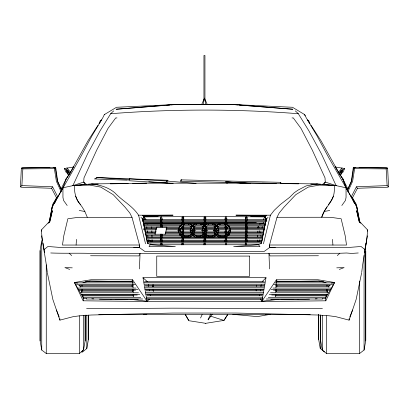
<?xml version="1.0" encoding="UTF-8"?>
<svg xmlns="http://www.w3.org/2000/svg" width="409" height="409" viewBox="0 0 409 409"><rect width="100%" height="100%" fill="white"/><g stroke="black" fill="none" stroke-linecap="round" stroke-linejoin="round"><path stroke-width="0.61" d="M160.282 241.719L160.292 239.199M160.297 237.312L160.308 234.792M160.343 224.076L160.348 222.189M160.354 219.669L160.364 217.777M160.676 244.822L160.686 242.926M160.686 241.658L160.711 234.066M160.732 227.107L160.763 216.98L161.78 216.98L161.749 227.107M161.693 244.822L161.698 242.926M161.703 241.663L161.729 234.066M162.082 244.873L162.087 242.982M162.092 241.724L162.097 239.204M162.102 237.941L162.117 234.163M162.138 227.23L162.143 225.339M162.148 224.081L162.153 222.818M162.163 219.669L162.168 218.411M181.867 244.873L181.872 242.982M181.877 241.719L181.887 239.199M181.893 237.312L181.898 236.049M181.908 232.271L181.913 231.008M181.923 227.859L181.928 226.596M181.933 224.076L181.944 222.189M181.949 220.298L181.959 217.148M182.271 244.822L182.276 242.926M182.281 241.658L182.302 235.962M182.302 234.7L182.332 225.84M182.332 224.572L182.358 216.98L183.764 217.148L183.753 220.298M183.288 244.822L183.293 242.926M183.298 241.663L183.314 236.596M183.319 235.333L183.375 216.98M183.687 241.724L183.692 239.204M183.713 232.9L183.723 229.751M183.728 228.493L183.738 225.972M183.743 224.081L183.748 222.189M203.933 244.873L203.943 242.982M203.948 241.719L203.953 239.199M203.958 237.941L203.968 235.42M204.004 224.076L204.009 222.189M204.014 220.298L204.025 217.148M204.342 244.822L204.347 242.926M204.352 241.658L204.367 235.333M204.372 234.066L204.393 227.736M204.398 225.84L204.428 216.98L205.441 216.98L205.41 227.107M205.354 244.822L205.359 242.926M205.364 241.663L205.39 234.066M205.395 231.535L205.405 229.638M205.753 241.724L205.763 239.204M205.768 237.312L205.773 236.054M205.799 227.859L205.804 226.601M205.814 224.081L205.819 222.189M205.824 220.298L205.834 217.148M224.981 241.719L224.986 239.832M225.011 232.271L225.016 231.008M225.027 227.859L225.032 226.596M225.037 224.076L225.042 222.818M225.052 219.669L225.057 217.777M225.374 244.822L225.379 242.926M225.385 241.658L225.461 216.98L226.474 216.98L226.453 224.577M226.387 244.822L226.397 242.926M226.397 241.663L226.417 235.967M226.422 234.7L226.448 225.84M226.785 241.724L226.796 239.832M226.801 237.312L226.806 236.054M226.816 232.271L226.821 231.013M226.831 227.859L226.837 226.601M226.847 224.081L226.852 222.818M226.862 219.669L226.862 218.411M245.252 244.873L245.257 242.982M245.262 241.719L245.272 239.199M245.277 237.941L245.288 234.792M245.293 232.271L245.298 231.008M245.308 227.859L245.313 226.596M245.323 224.076L245.328 222.189M245.334 220.298L245.344 217.148M245.656 244.822L245.666 242.926M245.666 241.658L245.743 216.98L247.154 217.148L247.143 220.298M246.673 244.822L246.678 242.926M246.683 241.663L246.76 216.98M247.072 241.724L247.077 239.204M247.087 237.312L247.092 234.792M247.102 232.9L247.113 229.751M247.113 228.493L247.123 225.972M247.128 224.081L247.133 222.189M326.832 291.397L326.883 289.495M326.965 286.331L327.001 285.068M256.167 290.86L256.203 289.587M256.295 286.412L256.331 285.139M257.588 241.279L257.629 240.006M257.716 236.831L257.757 235.558M257.844 232.378L257.885 231.111M257.972 227.931L258.013 226.658M139.438 268.912L140.057 253.37L138.942 255.916L90.553 255.753M20.45 186.836L21.866 185.599L52.572 186.785L51.56 188.278L21.309 187.22L20.45 186.836L21.355 168.155L22.469 167.705L49.944 167.506M359.117 221.652L356.602 210.63L359.117 221.024L367.619 229.935C366.699 244.122 363.269 258.007 361.745 272.159M275.446 296.607L275.554 294.741M275.697 292.246L275.84 289.756M275.947 287.885L276.407 279.792L317.951 279.751L334.557 282.512L325.815 300.799C244.935 301.837 164.065 301.837 83.185 300.799L74.443 282.512L91.049 279.751L132.593 279.792L147.061 301.239L149.438 299.286M21.866 185.599L22.848 168.897L21.355 168.155L55.189 167.347L55.696 167.465L57.664 181.248L61.682 190.149M364.9 249.582L361.07 246.489L346.52 247.634L269.526 247.588L264.112 251.489A451.909 8.63 0 0 1 144.888 251.489L139.474 247.588L139.474 245.006L131.995 217.297L78.293 217.322L67.858 218.774L63.819 235.707L62.48 245.047L76.069 245.052L76.524 239.377M280.41 183.252L280.779 182.327L280.927 183.713M275.712 296.004L275.855 294.766M276.223 291.668L276.443 289.807M276.811 286.709L276.954 285.472M367.471 231.182L367.619 229.935M388.55 186.836L387.134 185.599L356.428 186.785L357.44 188.278L387.691 187.22L388.55 186.836L387.645 168.155L353.811 167.347L353.304 167.465L351.336 181.248L347.318 190.149M51.503 211.908L52.219 206.949L80.287 157.623L91.979 135.824L102.695 117.95L104.336 114.607L116.504 107.281L177.486 104.418L231.514 104.418L292.496 107.281L304.664 114.607L306.305 117.95L317.021 135.824L328.713 157.623L356.781 206.53L359.879 222.501M83.185 300.799L83.554 298.309L82.352 294.183M259.567 295.779L259.751 294.552M260.298 290.876L260.482 289.649M260.937 286.581L261.208 284.741M367.405 235.788L365.104 249.454M347.267 190.594L351.638 181.207L353.811 167.347L354.629 168.626L352.63 181.218L347.819 191.847M180.737 181.253L181.233 179.863L180.737 181.253L229.27 182.455M148.135 239.935L147.577 243.197L150.538 244.74L175.369 246.55L149.04 246.607L150.916 243.738M364.378 252.634L366.019 243.13M130.563 299.7L133.733 299.72L147.061 301.239L142.986 277.731A475.999 20.813 0 0 1 266.014 277.731L261.939 301.239L275.267 299.72L278.437 299.7M320.584 315.078L320.584 340.36L322.312 350.027L326.5 353.519L359.557 353.519L364.071 350.027L365.779 340.36L365.779 250.957M41.749 350.027L41.749 240.564L40.041 250.957L40.041 340.36L41.749 350.027L46.263 353.519L79.32 353.519L83.508 350.027L85.236 340.36L85.236 315.078M81.36 351.944L82.633 351.944L86.82 348.453L88.548 338.785L88.548 315.375M188.743 224.715L189.173 223.472L192.89 225.834M259.904 239.679L259.679 240.921L257.931 241.591M262.072 227.885L262.297 226.647M49.121 222.501L52.219 206.53L62.945 187.772L66.227 178.728L68.492 175.64M150.538 244.74L258.462 244.74L259.96 246.607L233.631 246.55L258.462 244.74L261.423 243.197L266.106 219.117L268.033 217.44M49.157 222.44L52.219 206.934L52.894 205.896M261.423 243.197L266.208 219.04L265.068 216.744L250.676 216.566M269.526 247.588L269.526 245.006L277.005 217.297L321.719 217.261C323.923 208.237 332.737 202.593 334.041 193.324C334.388 190.737 334.562 188.135 334.358 185.533L317.374 183.938L262.297 183.181L146.703 183.181L91.626 183.938L72.879 185.63L62.945 187.772L62.511 188.953M361.643 272.772L356.147 299.449L349.102 320.14L335.84 316.678L329.337 315.809L317.732 315.012L236.141 313.043L172.859 313.043L91.268 315.012L79.663 315.809L73.16 316.678L59.898 320.14L52.853 299.449L47.357 272.772M192.89 235.236L189.173 237.588L183.922 237.588L184.633 236.044L188.656 236.044L191.443 234.275M204.96 235.236L201.243 237.588L195.993 237.588L196.622 236.044L200.645 236.044L203.431 234.275M216.78 235.236L213.063 237.588L207.818 237.588L208.462 236.044L212.486 236.044L215.277 234.275M212.598 224.715L213.063 223.472L216.78 225.834M215.906 225.834L219.623 223.472L224.873 223.472L229.117 226.172L230.742 230.533L229.117 234.899L224.873 237.588L219.623 237.588L220.216 236.044L224.239 236.044L227.031 234.275M49.883 221.652L52.398 210.63L49.883 221.024L41.381 229.935C42.301 244.122 45.731 258.007 47.255 272.159M203.089 104.315L204.495 98.134L207.138 104.249M200.763 224.715L201.243 223.472L204.96 225.834M263.457 243.784L270.426 215.19L274.214 210.323L280.318 204.541L289.603 197.348L294.229 192.757L298.018 190.124L306.152 185.901L317.374 183.938M224.367 224.715L224.873 223.472M54.448 203.549L54.959 201.78M326.648 294.183L325.446 298.309L325.815 300.799M327.164 292.415L327.849 290.058M328.708 287.108L329.225 285.339M128.825 180.727L129.694 178.82M55.614 201.3L56.805 197.869M99.76 122.01L100.19 120.819L101.192 120.164M178.861 232.716L178.053 230.533L179.674 226.172L183.922 223.472L189.173 223.472M180.962 232.864L180.134 230.635L181.376 227.292L183.237 226.111M191.54 234.352L190.124 230.533L191.744 226.172L192.383 226.151L196.238 223.703L195.993 223.472L192.276 225.834M192.746 232.307L192.123 230.635L192.537 229.521M192.532 232.307L193.15 230.635L194.249 230.109L195.042 230.533L193.825 233.81M203.57 234.899L201.949 230.533L203.57 226.172L204.209 226.151L208.058 223.703L224.628 223.703L228.478 226.151L229.117 226.172M204.209 226.151L202.736 230.109L204.209 234.071L208.058 236.484L212.823 236.484L216.673 234.071L218.145 230.109L216.673 226.151L212.823 223.703M204.797 232.864L203.968 230.635L204.797 228.406M204.311 232.864L204.935 231.192M205.691 234.352L207.112 230.533L205.487 226.172L204.853 226.151L200.998 223.703M215.374 234.899L213.754 230.533L215.374 226.172L216.013 226.151L219.863 223.703L219.623 223.472M216.55 232.864L215.722 230.635L216.55 228.406M216.156 232.864L216.985 230.635L216.156 228.406M217.312 234.899L218.938 230.533L217.312 226.172L216.673 226.151L216.049 226.908M227.91 232.864L228.738 230.635L229.95 230.109L230.742 230.533M335.421 167L344.69 168.554L342.798 169.781L340.789 174.684L339.925 175.313M54.857 202.736L55.512 201.054M349.797 316.985L352.589 309.986M100.45 121.928L101.309 119.852M339.368 174.577L341.321 170.098L342.798 169.781L340.789 174.684L341.321 170.098L339.122 173.564M201.795 104.249L204.495 98.134L205.845 104.315M208.043 319.772L210.666 314.035M200.563 318.003L202.138 314.577M86.125 184.285L72.879 185.63L87.608 153.835L100.047 130.89L110.675 113.728L113.666 110.9M333.432 196.141L331.561 200.042L328.34 204.791M344.69 168.554L342.793 172.475L341.264 173.421M322.875 184.285L324.148 184.311L325.252 182.066L325.037 177.905L312.318 150.149L300.952 128.334L293.304 117.935L292.026 117.935M56.028 199.147L56.59 198.012M61.125 188.938L66.227 178.728L66.105 179.091L73.855 166.739M140.967 217.44L142.894 219.117L147.577 243.197L142.557 218.994L143.697 216.739L158.206 216.566M277.005 217.297L279.209 212.977L283.938 207.21L295.825 194.638L308.263 187.087L319.332 185.103L336.121 185.63L346.055 187.772L356.781 206.934L359.843 222.445M351.091 197.194L356.428 186.785M142.894 219.117L144.029 216.913A1162.404 202.859 0 0 1 264.971 216.913L266.474 215.456L235.932 215.165L270.426 215.19M352.077 198.534L357.44 188.278M53.947 202.711L56.728 197.685M69.269 174.398L87.971 140.778L97.94 125.358M326.914 206.903L324.317 211.479L321.719 217.261L330.707 217.322L341.142 218.774L345.181 235.707L346.52 245.047L269.526 245.006L269.557 247.409L275.272 247.379M70.343 173.114L70.982 172.051M56.687 197.813L52.618 204.551L53.334 203.83M210.328 316.075L223.881 320.39L227.695 314.577L224.076 320.39L205.615 323.335M61.181 191.847L56.37 181.218L54.371 168.626L55.189 167.347L57.362 181.207L61.733 190.594M98.973 123.758L100 122.163M263.345 219.403L265.068 216.744M341.832 205.492L345.462 200.41L346.055 197.363L346.055 187.772L342.773 178.728L340.508 175.64M208.155 319.833L212.24 314.209M262.864 223.544L263.611 222.542M265.467 220.042L266.208 219.04M183.922 237.588L179.674 234.899L180.313 234.071L181.376 233.979M48.165 223.309L49.734 221.295M338.223 172.608L342.062 167.859M204.214 226.908L204.853 226.151L206.32 230.109L204.853 234.071L200.998 236.484L196.238 236.484L192.383 234.071L190.911 230.109L192.383 226.151L193.038 226.908M227.91 228.406L227.496 227.292L228.478 226.151L229.95 230.109L228.478 234.071L224.628 236.484L219.863 236.484L216.013 234.071L214.541 230.109L216.013 226.151L216.647 226.908M262.46 281.382L266.014 277.731M337.328 255.584L339.828 253.263L346.556 253.002L351.653 253.432L358.264 252.972M322.931 184.07L325.252 182.066L336.121 185.63L321.392 153.835L308.953 130.967L298.325 113.728L295.334 110.9M44.1 249.582L47.93 246.489L62.48 247.634L139.474 247.588M166.499 181.32L167.966 180.277L97.066 177.552L94.438 178.943L127.403 180.205M193.365 227.292L195.226 226.111M204.101 225.834L207.818 223.472L213.063 223.472M205.676 226.995L207.066 226.111M217.43 226.995L218.82 226.111M166.345 181.11L167.966 180.277M178.053 230.533L178.84 230.109L180.313 226.151L184.162 223.703L188.927 223.703L192.782 226.151L194.249 230.109L192.782 234.071L188.927 236.484L184.162 236.484L180.313 234.071L178.84 230.109L180.134 230.635M190.124 230.533L190.911 230.109L192.123 230.635M201.949 230.533L202.736 230.109L203.968 230.635M213.754 230.533L214.541 230.109L215.722 230.635M96.279 178.109L97.327 177.552L97.066 177.552L129.356 179.495M354.629 168.626L386.152 168.897L387.645 168.155L386.531 167.705L359.056 167.506M216.985 230.635L218.145 230.109L218.938 230.533M205.139 230.635L206.32 230.109L207.112 230.533M339.332 269.424L344.127 267.573L336.735 267.844M72.879 185.63L83.748 182.066L86.069 184.07M143.922 314.24L145.154 314.557L146.299 314.245M69.075 175.313L68.211 174.684L67.736 173.421L66.207 172.475L64.31 168.554L73.579 167M265.584 314.27L266.811 314.557L268.038 314.24M266.811 314.557L268.503 314.24M82.894 282.696L90.159 280.952L131.601 281.755L132.593 279.792L133.053 287.885M145.154 314.557L146.846 314.27M304.184 114.719L304.664 114.607L305.16 115.916M331.546 283.171L334.557 282.512L325.446 298.309L322.256 298.483M324.148 211.479L329.751 210.482M270.288 314.332L257.297 316.622L232.757 314.327M259.311 223.958L263.601 223.396M244.158 105.415L292.829 109.234L231.514 104.418L232.777 104.52M232.251 104.356L176.749 104.356L116.171 109.234L164.842 105.415M166.11 105.312L169.899 105.016M171.167 104.914L174.955 104.617M176.223 104.52L177.486 104.418L176.749 104.356M107.823 314.332L98.993 314.531M309.511 299.173L298.069 299.552M315.247 298.861L317.159 298.759M309.991 314.521L301.198 314.332M179.674 226.172L180.313 226.151L181.376 227.292M88.037 184.249L98.242 184.065M110.358 183.846L128.211 183.518M132.674 183.436L146.703 183.181M86.59 308.662L172.424 308.171L322.41 308.662M22.848 168.897L54.371 168.626M53.139 167.486L55.696 167.465M281.602 299.674L293.002 299.592M339.828 253.263L90.2 253.37C77.025 252.992 63.855 253.519 50.736 252.972M318.447 255.753L270.058 255.916L268.943 253.37L269.562 268.912M144.515 222.946L160.492 222.91M161.77 222.91L182.215 222.864M183.493 222.859L225.027 222.767M226.944 222.767L245.477 222.726M246.755 222.721L256.341 222.701M116.974 117.935L115.696 117.935L108.048 128.334L96.682 150.149L83.963 177.905L83.748 182.066L84.852 184.311M91.626 183.938C100.174 185.037 108.007 187.118 114.771 192.757C122.184 200.799 132.511 205.839 138.574 215.19L173.068 215.165L142.526 215.456L144.029 216.913M143.181 219.613L182.025 219.613M183.298 219.613L204.311 219.613M205.584 219.613L225.323 219.613M226.596 219.613L245.702 219.613M246.975 219.613L265.441 219.613M143.124 220.4L266.08 220.4M143.124 221.422L266.719 221.422L266.719 220.4M143.181 222.89L160.374 222.89M161.647 222.89L182.025 222.89M183.298 222.89L204.311 222.89M205.584 222.89L225.323 222.89M226.596 222.89L245.702 222.89M246.975 222.89L265.441 222.89M195.993 223.472L201.243 223.472M143.871 223.621L182.209 223.621M189.234 223.621L207.762 223.621M226.289 223.621L245.461 223.621M246.739 223.621L264.628 223.621M143.799 224.408L188.958 224.408M190.231 224.408L194.684 224.408M195.952 224.408L206.765 224.408M208.038 224.408L213.125 224.408M214.398 224.408L224.577 224.408M225.85 224.408L265.283 224.408M143.799 225.431L181.959 225.431M183.232 225.431L190.231 225.431M191.504 225.431L193.411 225.431M194.684 225.431L202.312 225.431M203.585 225.431L205.497 225.431M206.765 225.431L217.578 225.431M218.851 225.431L225.85 225.431M227.118 225.431L265.283 225.431M143.871 226.898L160.486 226.898M161.759 226.898L179.653 226.898M183.483 226.898L191.79 226.898M193.708 226.898L203.293 226.898M205.206 226.898L215.431 226.898M217.348 226.898L225.656 226.898M229.485 226.898L245.461 226.898M246.739 226.898L264.628 226.898M144.868 227.839L156.964 227.839M166.514 227.839L179.244 227.839M181.156 227.839L182.429 227.839M183.702 227.839L191.34 227.839M193.886 227.839L202.798 227.839M205.983 227.839L214.894 227.839M218.079 227.839L228.263 227.839M229.536 227.839L245.451 227.839M246.724 227.839L263.917 227.839M144.351 228.631L156.478 228.631M166.049 228.631L178.82 228.631M180.093 228.631L190.947 228.631M192.22 228.631L228.605 228.631M229.884 228.631L264.352 228.631M144.351 229.653L156.478 229.653M166.049 229.653L190.947 229.653M192.22 229.653L202.435 229.653M203.713 229.653L217.118 229.653M218.391 229.653L228.605 229.653M229.884 229.653L264.352 229.653M144.868 231.121L156.325 231.121M165.875 231.121L178.605 231.121M179.883 231.121L182.429 231.121M183.702 231.121L190.701 231.121M191.974 231.121L193.252 231.121M194.526 231.121L202.164 231.121M206.622 231.121L214.26 231.121M215.533 231.121L216.806 231.121M218.713 231.121L228.902 231.121M230.175 231.121L245.451 231.121M246.724 231.121L263.917 231.121M145.706 232.317L155.916 232.317M165.487 232.317L178.891 232.317M180.804 232.317L182.082 232.317M183.355 232.317L191.013 232.317M194.203 232.317L203.14 232.317M206.33 232.317L214.628 232.317M217.818 232.317L228.667 232.317M229.945 232.317L263.125 232.317M145.18 233.104L155.364 233.104M165.548 233.104L179.551 233.104M180.824 233.104L215.195 233.104M217.102 233.104L263.57 233.104L263.57 234.127L217.102 234.127M145.18 234.127L155.364 234.127M164.909 234.127L179.551 234.127M180.824 234.127L192.281 234.127M193.554 234.127L203.738 234.127M205.011 234.127L215.829 234.127M146.345 235.594L160.384 235.594M161.662 235.594L181.443 235.594M183.355 235.594L189.74 235.594M191.652 235.594L193.569 235.594M195.482 235.594L201.862 235.594M206.969 235.594L213.989 235.594M215.901 235.594L217.179 235.594M219.096 235.594L225.477 235.594M227.389 235.594L262.491 235.594M146.519 236.923L160.573 236.923M161.852 236.923L182.296 236.923M189.96 236.923L195.073 236.923M202.102 236.923L204.019 236.923M205.292 236.923L207.21 236.923M213.6 236.923L218.713 236.923M226.376 236.923L245.543 236.923M246.821 236.923L262.154 236.923M262.604 237.716L146.621 237.716L146.621 238.738L262.604 238.738M147.158 240.206L160.573 240.206M161.852 240.206L182.296 240.206M183.575 240.206L204.019 240.206M205.292 240.206L245.543 240.206M246.821 240.206L262.154 240.206M146.77 241.111L160.763 241.111M162.036 241.111L204.009 241.111M205.277 241.111L245.344 241.111M246.617 241.111L261.244 241.111M144.566 281.31L264.188 281.31M85.026 281.602L132.674 281.602M276.326 281.602L323.974 281.602M144.055 282.588L264.618 282.588M76.34 282.88L133.804 282.88M275.196 282.88L332.66 282.88M144.689 284.168L264.618 284.168M76.34 284.459L135.082 284.459M273.918 284.459L332.66 284.459M145.2 285.226L264.188 285.226M78.676 285.518L133.308 285.518M275.692 285.518L330.324 285.518M145.41 286.131L264.035 286.131M79.99 286.423L132.951 286.423M276.049 286.423L329.01 286.423M144.878 287.772L263.841 287.772M78.257 288.064L136.044 288.064M272.956 288.064L330.743 288.064M144.878 289.199L263.841 289.199M78.257 289.49L137.951 289.49M271.049 289.49L330.743 289.49M146.044 289.894L263.396 289.894M79.351 290.185L135.502 290.185M273.498 290.185L329.649 290.185M146.223 290.84L263.064 290.84M81.309 291.131L132.853 291.131M276.147 291.131L327.691 291.131M145.691 292.481L263.508 292.481M80.757 292.772L138.472 292.772M270.528 292.772L328.243 292.772M145.691 294.045L262.875 294.045M81.391 294.337L139.74 294.337M269.26 294.337L327.609 294.337M146.862 294.741L262.425 294.741M82.48 295.032L137.296 295.032M271.704 295.032L326.52 295.032M147.128 295.564L262.133 295.564M82.204 295.855L133.82 295.855M275.18 295.855L326.796 295.855M146.596 297.205L262.583 297.205M83.027 297.496L140.722 297.496M268.278 297.496L325.973 297.496M146.596 298.703L262.583 298.703M86.197 298.994L142.623 298.994M266.377 298.994L322.803 298.994M147.128 299.398L262.133 299.398M110.88 299.69L138.278 299.69M270.722 299.69L298.12 299.69M143.329 314.332L145.328 314.332M267.097 314.332L269.102 314.332M185.333 314.577L188.759 320.692L205.804 323.335M98.942 314.695L310.058 314.695M76.069 245.052L139.474 245.006L139.443 247.409L133.728 247.379M353.304 167.465L355.861 167.486M110.931 299.552L99.489 299.173M115.998 299.592L127.398 299.674M262.297 183.181L276.326 183.436M280.789 183.518L298.642 183.846M310.758 184.065L320.963 184.249M180.972 179.863L280.779 182.327M231.826 182.516L236.295 182.624M237.573 182.659L268.866 183.431M72.265 267.844L64.878 267.573L69.668 269.424M86.744 298.483L83.554 298.309L74.443 282.512L77.454 283.171M91.841 298.759L93.753 298.861M129.459 180.768L173.222 183.452M129.428 178.881L167.659 181.054M148.758 181.806L167.797 182.905M237.68 182.537L238.953 182.629M243.396 182.946L250.374 183.452M227.159 183.436L225.722 181.775L249.061 183.436M234.045 104.617L237.833 104.914M239.101 105.016L242.89 105.312M167.393 181.085L196.105 183.436M225.722 181.775L243.539 183.355M227.496 233.979L228.478 234.071L229.117 234.899M324.148 184.311L336.121 185.63M145.543 223.631L147.981 223.927M79.249 210.482L84.852 211.479L87.281 217.261M104.336 114.607L104.816 114.719M326.106 282.696L318.841 280.952L277.399 281.755L276.407 279.792L261.939 301.239L260.288 298.974M144.392 314.24L145.619 314.557M266.131 314.245L267.276 314.557M215.906 235.236L219.623 237.588M204.101 235.236L207.818 237.588M192.276 235.236L195.993 237.588M226.566 226.698L227.496 227.292M213.881 226.111L215.277 226.995M217.43 234.275L220.216 236.044M202.036 226.111L203.431 226.995M205.676 234.275L208.462 236.044M190.052 226.111L191.443 226.995M193.83 234.275L196.622 236.044M181.841 234.275L184.633 236.044M64.31 168.554L66.202 169.781L67.679 170.098L69.878 173.564M307.808 120.164L308.81 120.819L309.24 122.01M148.723 239.725L151.187 241.402M318.534 314.751L318.534 338.785L320.262 348.453L324.449 351.944M142.986 277.731L147.434 281.724M69.172 253.263L71.672 255.584M207.818 223.472L208.329 224.715M183.922 223.472L184.474 224.715M142.557 218.994L143.467 219.884M355.666 203.83L356.382 204.551L352.313 197.813M224.239 236.044L224.873 237.588M145.998 219.393L143.697 216.739L144.95 219.638M200.645 236.044L201.243 237.588M66.938 167.859L70.777 172.608M359.266 221.295L360.835 223.309M212.486 236.044L213.063 237.588M67.168 205.492L63.538 200.41L62.945 197.363L62.945 187.772M80.66 204.791C76.028 199.48 73.911 192.501 74.642 185.533L89.668 185.103L100.737 187.087L113.175 194.638L125.062 207.21L129.791 212.977L131.995 217.297M335.145 166.739L342.895 179.091L346.489 188.953M308.994 122.163L310.027 123.758M311.06 125.358L321.029 140.778L339.731 174.398M356.106 205.896L356.781 206.949L357.497 211.908M188.656 236.044L189.173 237.588M338.018 172.051L338.657 173.114M84.852 211.479L82.086 206.903L77.439 200.691L75.568 196.141M185.635 315.083L188.651 320.181M352.272 197.685L355.053 202.711M51.56 188.278L56.923 198.534M264.971 216.913L266.106 219.117M52.572 186.785L57.909 197.194M347.875 188.938L342.773 178.728L342.895 179.091M352.41 198.012L352.972 199.147M69.632 174.577L67.679 170.098L68.211 174.684L66.202 169.781L67.736 173.421M307.691 119.852L308.55 121.928M56.411 309.986L59.203 316.985M353.488 201.054L354.143 202.736M193.416 226.172L195.042 230.533M179.27 233.81L179.674 234.899M352.195 197.869L353.386 201.3M79.775 285.339L80.292 287.108M81.151 290.058L81.836 292.415M354.041 201.78L354.552 203.549M196.238 223.703L196.494 224.715M138.574 215.19L145.543 243.784M258.667 226.54L258.958 227.752M259.684 230.778L260.119 232.593M260.845 235.62L261.136 236.831M219.863 223.703L220.098 224.715M153.119 289.899L153.36 291.152L153.181 289.904M148.339 284.582L148.682 286.428M149.254 289.5L149.484 290.733M150.175 294.424L150.4 295.651M42.981 243.13L44.622 252.634M152.378 284.904L152.68 286.781M41.595 235.788L42.285 240.477M146.734 226.908L146.882 228.156M147.184 230.656L147.404 232.527M147.782 235.645L147.93 236.893M132.046 285.472L132.189 286.709M132.557 289.807L132.777 291.668M133.145 294.766L133.288 296.004M41.381 229.935L41.529 231.182M332.476 239.377L332.931 245.052M386.152 168.897L387.134 185.599M133.16 289.756L133.303 292.246M133.446 294.741L133.554 296.607M151.719 226.923L151.754 228.191M151.821 230.737L151.872 232.644M151.944 235.19L151.995 237.097M152.066 239.638L152.117 241.545M153.293 284.782L153.344 286.694M153.431 289.869L153.467 291.142M81.999 285.068L82.035 286.331M82.117 289.495L82.168 291.397M365.656 250.635L365.656 340.953M364.071 255.477L364.071 350.027M359.557 281.08L359.557 353.519M349.102 318.734L349.102 320.14M326.5 315.809L326.5 353.519M322.312 315.385L322.312 350.027M320.712 315.411L320.712 340.953M320.262 315.083L320.262 348.453M318.662 314.47L318.662 339.378M204.945 99.356L204.945 55.481L203.948 55.481L203.948 99.99M143.712 228.631L143.712 229.653M142.49 220.4L142.49 221.422M88.421 315.099L88.421 339.378M86.82 315.083L86.82 348.453M85.108 315.411L85.108 340.953M83.508 315.385L83.508 350.027M82.633 350.232L82.633 351.944M79.32 315.809L79.32 353.519M59.898 318.734L59.898 320.14M46.263 264.884L46.263 353.519M40.164 250.635L40.164 340.953M110.675 113.728A362.788 107.127 0 0 1 298.325 113.728M156.545 227.179L154.934 234.224L165.256 234.224L166.867 227.179L156.545 227.179M261.673 241.898L147.526 241.898L147.526 242.926L261.673 242.926L261.673 241.898M249.47 256.075L156.749 256.075L156.749 276.361L249.47 276.361L249.47 256.075"/></g></svg>
